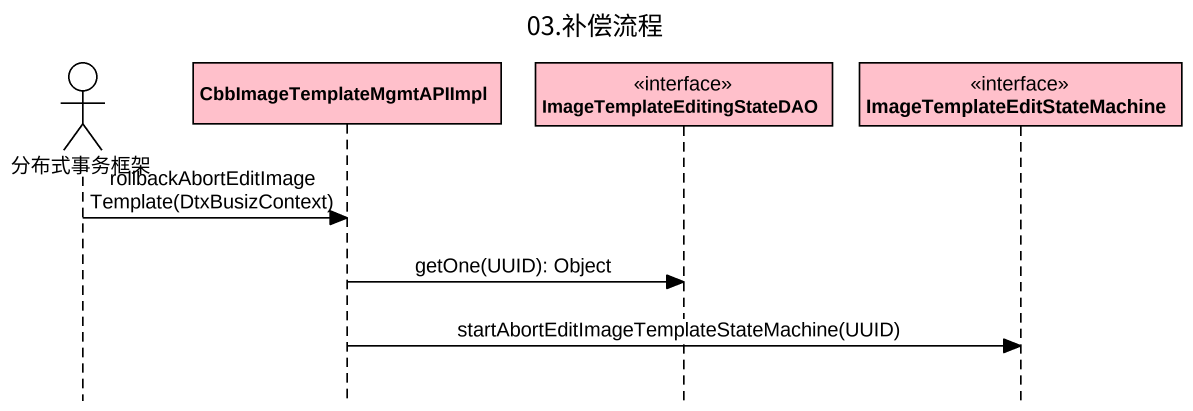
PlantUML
@startuml
title 03.补偿流程
hide footbox
actor 分布式事务框架 #FFFFFF
participant CbbImageTemplateMgmtAPIImpl #FFC0CB
participant ImageTemplateEditingStateDAO <<interface>> #FFC0CB
participant "ImageTemplateEditStateMachine" as ImageTemplateEditStateMachin <<interface>> #FFC0CB

分布式事务框架 -> CbbImageTemplateMgmtAPIImpl : rollbackAbortEditImageTemplate(DtxBusizContext)
CbbImageTemplateMgmtAPIImpl -> ImageTemplateEditingStateDAO : getOne(UUID): Object
CbbImageTemplateMgmtAPIImpl -> ImageTemplateEditStateMachin : startAbortEditImageTemplateStateMachine(UUID)
@enduml
